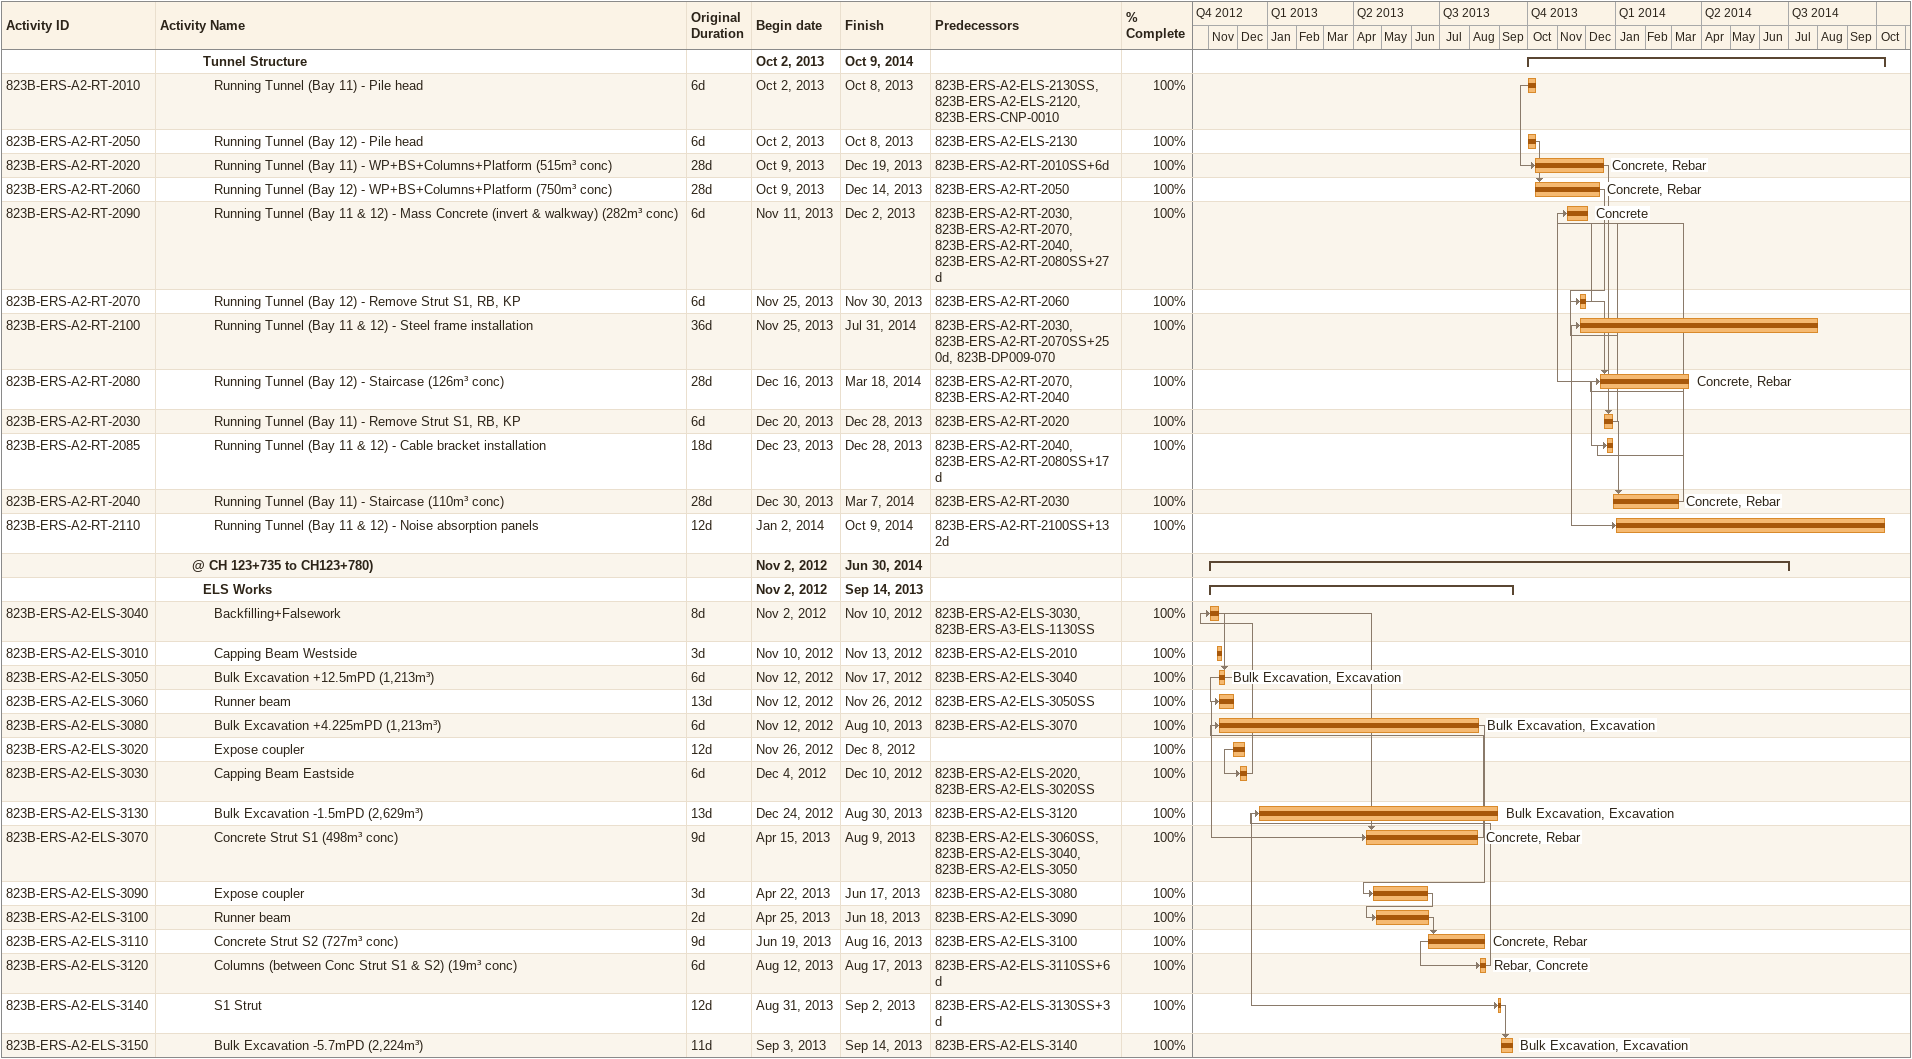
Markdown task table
| ID | Level | Task | Original duration | Start | Finish | Predecessors | Resources | % complete |
|---|---|---|---|---|---|---|---|---|
|  | 5 | **Tunnel Structure** |  | 2013-10-02 | 2014-10-09 |  |  |  |
| 823B-ERS-A2-RT-2010 | 6 | Running Tunnel (Bay 11) - Pile head | 6d | 2013-10-02 | 2013-10-08 | 823B-ERS-A2-ELS-2130SS, 823B-ERS-A2-ELS-2120, 823B-ERS-CNP-0010 |  | 100 |
| 823B-ERS-A2-RT-2050 | 6 | Running Tunnel (Bay 12) - Pile head | 6d | 2013-10-02 | 2013-10-08 | 823B-ERS-A2-ELS-2130 |  | 100 |
| 823B-ERS-A2-RT-2020 | 6 | Running Tunnel (Bay 11) - WP+BS+Columns+Platform (515m³ conc) | 28d | 2013-10-09 | 2013-12-19 | 823B-ERS-A2-RT-2010SS+6d | Concrete, Rebar | 100 |
| 823B-ERS-A2-RT-2060 | 6 | Running Tunnel (Bay 12) - WP+BS+Columns+Platform (750m³ conc) | 28d | 2013-10-09 | 2013-12-14 | 823B-ERS-A2-RT-2050 | Concrete, Rebar | 100 |
| 823B-ERS-A2-RT-2090 | 6 | Running Tunnel (Bay 11 & 12) - Mass Concrete (invert & walkway) (282m³ conc) | 6d | 2013-11-11 | 2013-12-02 | 823B-ERS-A2-RT-2030, 823B-ERS-A2-RT-2070, 823B-ERS-A2-RT-2040, 823B-ERS-A2-RT-2080SS+27d | Concrete | 100 |
| 823B-ERS-A2-RT-2070 | 6 | Running Tunnel (Bay 12) - Remove Strut S1, RB, KP | 6d | 2013-11-25 | 2013-11-30 | 823B-ERS-A2-RT-2060 |  | 100 |
| 823B-ERS-A2-RT-2100 | 6 | Running Tunnel (Bay 11 & 12) - Steel frame installation | 36d | 2013-11-25 | 2014-07-31 | 823B-ERS-A2-RT-2030, 823B-ERS-A2-RT-2070SS+250d, 823B-DP009-070 |  | 100 |
| 823B-ERS-A2-RT-2080 | 6 | Running Tunnel (Bay 12) - Staircase (126m³ conc) | 28d | 2013-12-16 | 2014-03-18 | 823B-ERS-A2-RT-2070, 823B-ERS-A2-RT-2040 | Concrete, Rebar | 100 |
| 823B-ERS-A2-RT-2030 | 6 | Running Tunnel (Bay 11) - Remove Strut S1, RB, KP | 6d | 2013-12-20 | 2013-12-28 | 823B-ERS-A2-RT-2020 |  | 100 |
| 823B-ERS-A2-RT-2085 | 6 | Running Tunnel (Bay 11 & 12) - Cable bracket installation | 18d | 2013-12-23 | 2013-12-28 | 823B-ERS-A2-RT-2040, 823B-ERS-A2-RT-2080SS+17d |  | 100 |
| 823B-ERS-A2-RT-2040 | 6 | Running Tunnel (Bay 11) - Staircase (110m³ conc) | 28d | 2013-12-30 | 2014-03-07 | 823B-ERS-A2-RT-2030 | Concrete, Rebar | 100 |
| 823B-ERS-A2-RT-2110 | 6 | Running Tunnel (Bay 11 & 12) - Noise absorption panels | 12d | 2014-01-02 | 2014-10-09 | 823B-ERS-A2-RT-2100SS+132d |  | 100 |
|  | 4 | **@ CH 123+735 to CH123+780)** |  | 2012-11-02 | 2014-06-30 |  |  |  |
|  | 5 | **ELS Works** |  | 2012-11-02 | 2013-09-14 |  |  |  |
| 823B-ERS-A2-ELS-3040 | 6 | Backfilling+Falsework | 8d | 2012-11-02 | 2012-11-10 | 823B-ERS-A2-ELS-3030, 823B-ERS-A3-ELS-1130SS |  | 100 |
| 823B-ERS-A2-ELS-3010 | 6 | Capping Beam Westside | 3d | 2012-11-10 | 2012-11-13 | 823B-ERS-A2-ELS-2010 |  | 100 |
| 823B-ERS-A2-ELS-3050 | 6 | Bulk Excavation +12.5mPD (1,213m³) | 6d | 2012-11-12 | 2012-11-17 | 823B-ERS-A2-ELS-3040 | Bulk Excavation, Excavation | 100 |
| 823B-ERS-A2-ELS-3060 | 6 | Runner beam | 13d | 2012-11-12 | 2012-11-26 | 823B-ERS-A2-ELS-3050SS |  | 100 |
| 823B-ERS-A2-ELS-3080 | 6 | Bulk Excavation +4.225mPD (1,213m³) | 6d | 2012-11-12 | 2013-08-10 | 823B-ERS-A2-ELS-3070 | Bulk Excavation, Excavation | 100 |
| 823B-ERS-A2-ELS-3020 | 6 | Expose coupler | 12d | 2012-11-26 | 2012-12-08 |  |  | 100 |
| 823B-ERS-A2-ELS-3030 | 6 | Capping Beam Eastside | 6d | 2012-12-04 | 2012-12-10 | 823B-ERS-A2-ELS-2020, 823B-ERS-A2-ELS-3020SS |  | 100 |
| 823B-ERS-A2-ELS-3130 | 6 | Bulk Excavation -1.5mPD (2,629m³) | 13d | 2012-12-24 | 2013-08-30 | 823B-ERS-A2-ELS-3120 | Bulk Excavation, Excavation | 100 |
| 823B-ERS-A2-ELS-3070 | 6 | Concrete Strut S1 (498m³ conc) | 9d | 2013-04-15 | 2013-08-09 | 823B-ERS-A2-ELS-3060SS, 823B-ERS-A2-ELS-3040, 823B-ERS-A2-ELS-3050 | Concrete, Rebar | 100 |
| 823B-ERS-A2-ELS-3090 | 6 | Expose coupler | 3d | 2013-04-22 | 2013-06-17 | 823B-ERS-A2-ELS-3080 |  | 100 |
| 823B-ERS-A2-ELS-3100 | 6 | Runner beam | 2d | 2013-04-25 | 2013-06-18 | 823B-ERS-A2-ELS-3090 |  | 100 |
| 823B-ERS-A2-ELS-3110 | 6 | Concrete Strut S2 (727m³ conc) | 9d | 2013-06-19 | 2013-08-16 | 823B-ERS-A2-ELS-3100 | Concrete, Rebar | 100 |
| 823B-ERS-A2-ELS-3120 | 6 | Columns (between Conc Strut S1 & S2) (19m³ conc) | 6d | 2013-08-12 | 2013-08-17 | 823B-ERS-A2-ELS-3110SS+6d | Rebar, Concrete | 100 |
| 823B-ERS-A2-ELS-3140 | 6 | S1 Strut | 12d | 2013-08-31 | 2013-09-02 | 823B-ERS-A2-ELS-3130SS+3d |  | 100 |
| 823B-ERS-A2-ELS-3150 | 6 | Bulk Excavation -5.7mPD (2,224m³) | 11d | 2013-09-03 | 2013-09-14 | 823B-ERS-A2-ELS-3140 | Bulk Excavation, Excavation | 100 |
